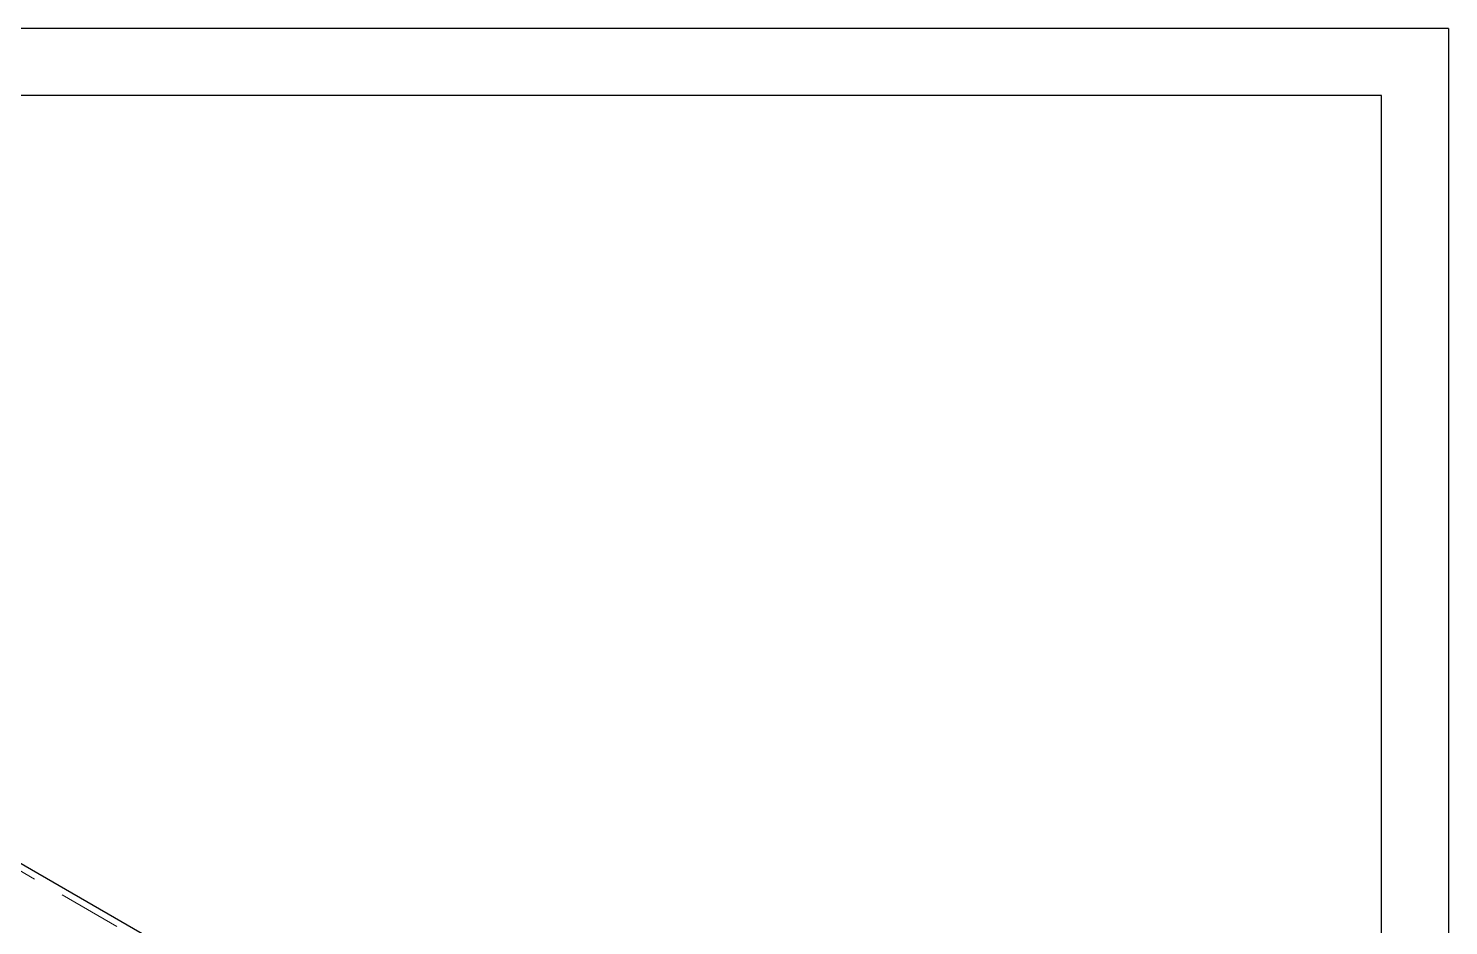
# Model space of a CAD drawing. Header units: millimetres. Extents: x 20 to 1161, y 26 to 820.
# Drawn here: x 1047.2 to 1161, y 748 to 820 of the extents above; entities that cross this region are included whole.
import ezdxf

# ---------------------------------------------------------------- set-up
doc = ezdxf.new("R2010")
doc.units = ezdxf.units.MM
doc.header["$LTSCALE"] = 4
doc.linetypes.add('HIDDEN', pattern=[1.905, 1.27, -0.635])
doc.layers.add('SLD-0', color=7, linetype='Continuous')

msp = doc.modelspace()

# ---------------------------------------------------------------- linework, layer by layer
at = {"layer": 'SLD-0'}
for p, q in [((1160.997, 820), (20, 820)), ((1160.997, 820), (1160.997, 25.965)), ((1155.615, 814.618), (25.382, 814.618)), ((1155.615, 31.347), (1155.615, 814.618))]:
    msp.add_line(p, q, dxfattribs=at)
at = {"layer": 'SLD-0', "linetype": 'Continuous', "lineweight": 25}
msp.add_line((970.679, 796.826), (1117.05, 712.327), dxfattribs=at)
at = {"layer": 'SLD-0', "linetype": 'HIDDEN', "lineweight": 18}
msp.add_line((970.679, 796.213), (1117.05, 711.715), dxfattribs=at)

doc.saveas('drawing.dxf')
